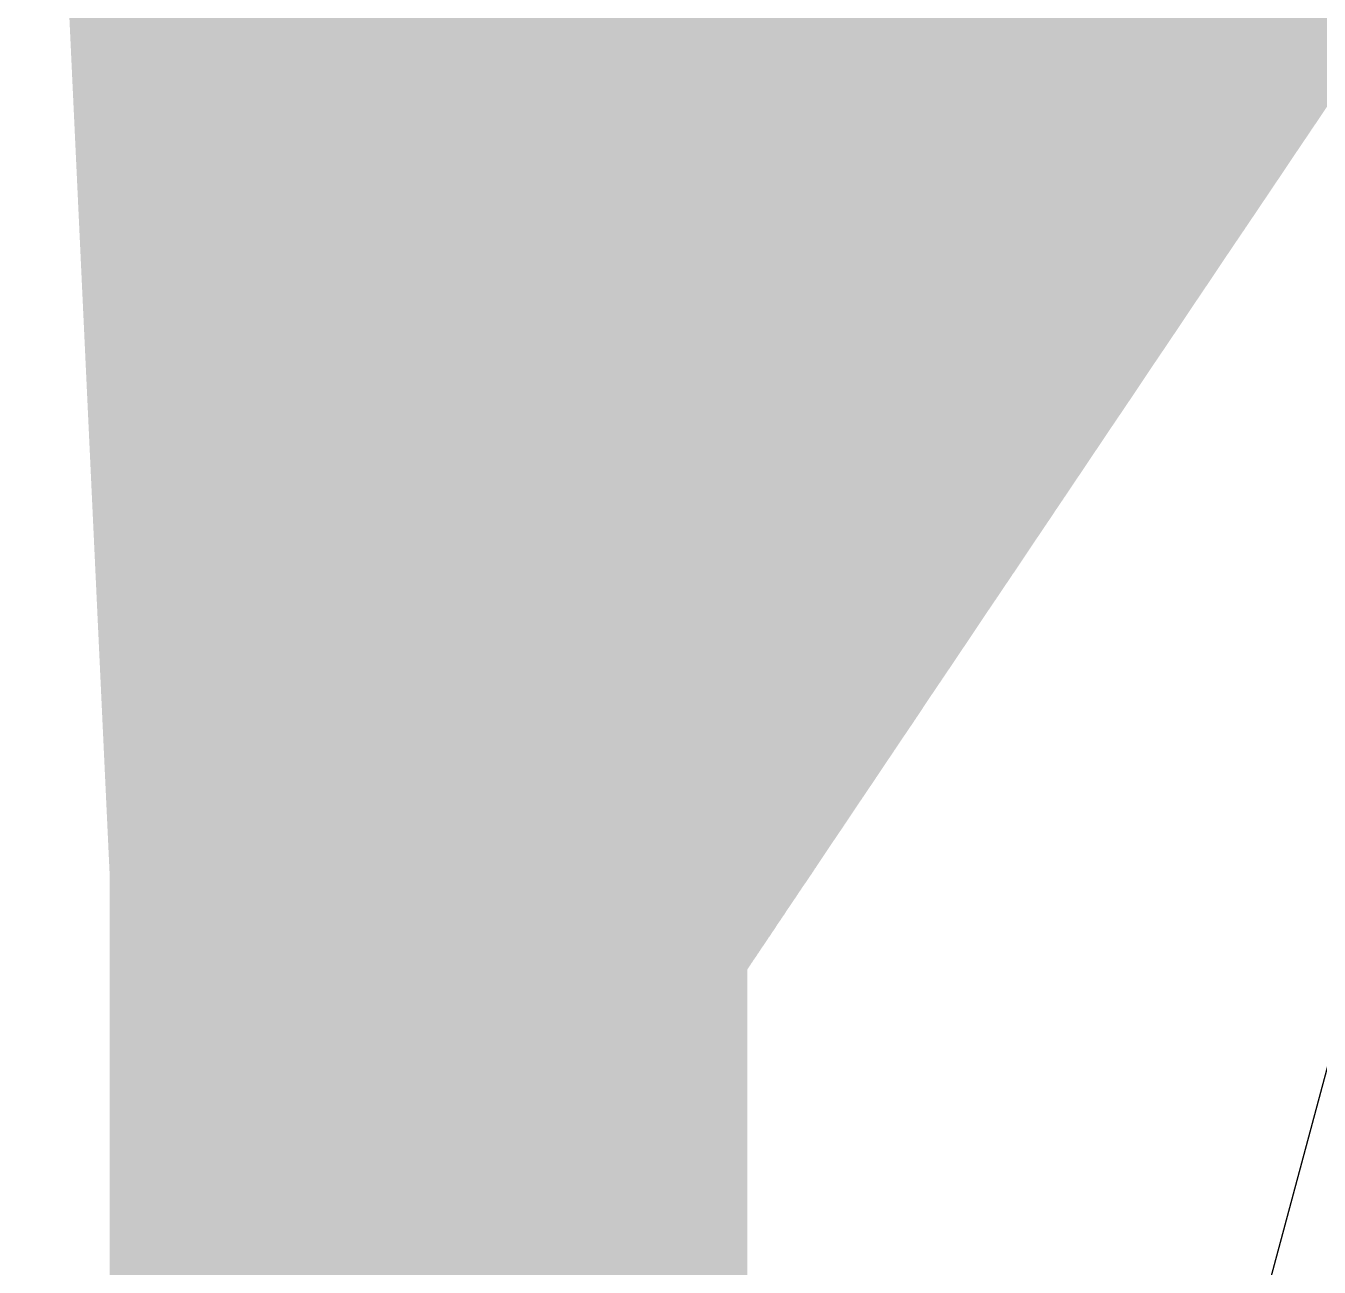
# Model space of a CAD drawing. Header units: inches. Extents: x -7 to 348, y -14 to 159.
# Drawn here: x 39.82243 to 39.84818, y 39.52603 to 39.55075 of the extents above; entities that cross this region are included whole.
import ezdxf

# ---------------------------------------------------------------- set-up
doc = ezdxf.new("R2010")
doc.units = ezdxf.units.IN
for name, color, linetype in [('Dimension', 6, 'Continuous'), ('Fabrication', 76, 'Continuous'), ('Top Layer', 1, 'Continuous')]:
    doc.layers.add(name, color=color, linetype=linetype)

msp = doc.modelspace()

# ---------------------------------------------------------------- linework, layer by layer
at = {"layer": 'Dimension', "const_width": 0.254}
msp.add_lwpolyline([(58.31, 19.466999, 1), (13.309999, 19.466999, 1)], format="xyb", close=True, dxfattribs=at)
at = {"layer": 'Fabrication', "const_width": 0.0127}
for points in [[(24.221945, 38.249802, -0.198805), (40.830444, 40.969288)], [(24.221945, 38.249802, -0.198805), (40.830444, 40.969288)], [(39.201542, 40.274049, -0.367474), (39.830446, 39.533888)], [(39.201542, 40.274049, -0.367474), (39.830446, 39.533888)], [(39.201542, 40.274049, -0.367474), (39.830446, 39.533888)], [(39.201542, 40.274049, -0.367474), (39.830446, 39.533888)]]:
    msp.add_lwpolyline(points, format="xyb", dxfattribs=at)
for points in [[(39.845747, 39.55667), (39.84625, 39.557419)], [(39.845747, 39.55667), (39.84625, 39.557419)], [(39.845249, 39.555931), (39.845747, 39.55667)], [(39.845249, 39.555931), (39.845747, 39.55667)], [(39.844883, 39.555384), (39.845249, 39.555931)], [(39.844883, 39.555384), (39.845249, 39.555931)], [(39.84452, 39.554846), (39.844883, 39.555384)], [(39.84452, 39.554846), (39.844883, 39.555384)], [(39.844162, 39.554313), (39.84452, 39.554846)], [(39.844162, 39.554313), (39.84452, 39.554846)], [(39.843807, 39.553787), (39.844162, 39.554313)], [(39.843807, 39.553787), (39.844162, 39.554313)], [(39.843459, 39.553266), (39.843807, 39.553787)], [(39.843459, 39.553266), (39.843807, 39.553787)], [(39.843113, 39.552753), (39.843459, 39.553266)], [(39.843113, 39.552753), (39.843459, 39.553266)], [(39.842773, 39.552245), (39.843113, 39.552753)], [(39.842773, 39.552245), (39.843113, 39.552753)], [(39.842435, 39.551745), (39.842773, 39.552245)], [(39.842435, 39.551745), (39.842773, 39.552245)], [(39.842105, 39.551252), (39.842435, 39.551745)], [(39.842105, 39.551252), (39.842435, 39.551745)], [(39.841777, 39.550764), (39.842105, 39.551252)], [(39.841777, 39.550764), (39.842105, 39.551252)], [(39.841454, 39.550284), (39.841777, 39.550764)], [(39.841454, 39.550284), (39.841777, 39.550764)], [(39.841134, 39.549812), (39.841454, 39.550284)], [(39.841134, 39.549812), (39.841454, 39.550284)], [(39.840822, 39.549344), (39.841134, 39.549812)], [(39.840822, 39.549344), (39.841134, 39.549812)], [(39.840512, 39.548885), (39.840822, 39.549344)], [(39.840512, 39.548885), (39.840822, 39.549344)], [(39.840207, 39.54843), (39.840512, 39.548885)], [(39.840207, 39.54843), (39.840512, 39.548885)], [(39.839908, 39.547983), (39.840207, 39.54843)], [(39.839908, 39.547983), (39.840207, 39.54843)], [(39.83961, 39.547543), (39.839908, 39.547983)], [(39.83961, 39.547543), (39.839908, 39.547983)], [(39.839321, 39.547109), (39.83961, 39.547543)], [(39.839321, 39.547109), (39.83961, 39.547543)], [(39.839034, 39.546682), (39.839321, 39.547109)], [(39.839034, 39.546682), (39.839321, 39.547109)], [(39.838749, 39.546261), (39.839034, 39.546682)], [(39.838749, 39.546261), (39.839034, 39.546682)], [(39.838473, 39.545849), (39.838749, 39.546261)], [(39.838473, 39.545849), (39.838749, 39.546261)], [(39.838201, 39.545443), (39.838473, 39.545849)], [(39.838201, 39.545443), (39.838473, 39.545849)], [(39.83802, 39.545174), (39.838201, 39.545443)], [(39.83802, 39.545174), (39.838201, 39.545443)], [(39.837843, 39.544909), (39.83802, 39.545174)], [(39.837843, 39.544909), (39.83802, 39.545174)], [(39.837667, 39.54465), (39.837843, 39.544909)], [(39.837667, 39.54465), (39.837843, 39.544909)], [(39.837495, 39.544391), (39.837667, 39.54465)], [(39.837495, 39.544391), (39.837667, 39.54465)], [(39.837322, 39.544135), (39.837495, 39.544391)], [(39.837322, 39.544135), (39.837495, 39.544391)], [(39.837152, 39.543883), (39.837322, 39.544135)], [(39.837152, 39.543883), (39.837322, 39.544135)], [(39.836987, 39.543634), (39.837152, 39.543883)], [(39.836987, 39.543634), (39.837152, 39.543883)], [(39.836822, 39.543388), (39.836987, 39.543634)], [(39.836822, 39.543388), (39.836987, 39.543634)], [(39.836656, 39.543144), (39.836822, 39.543388)], [(39.836656, 39.543144), (39.836822, 39.543388)], [(39.836496, 39.542905), (39.836656, 39.543144)], [(39.836496, 39.542905), (39.836656, 39.543144)], [(39.836336, 39.542669), (39.836496, 39.542905)], [(39.836336, 39.542669), (39.836496, 39.542905)], [(39.836179, 39.542436), (39.836336, 39.542669)], [(39.836179, 39.542436), (39.836336, 39.542669)], [(39.836024, 39.542204), (39.836179, 39.542436)], [(39.836024, 39.542204), (39.836179, 39.542436)], [(39.835722, 39.541752), (39.835872, 39.541976)], [(39.835722, 39.541752), (39.835872, 39.541976)], [(39.835872, 39.541976), (39.836024, 39.542204)], [(39.835872, 39.541976), (39.836024, 39.542204)], [(39.835572, 39.541529), (39.835722, 39.541752)], [(39.835572, 39.541529), (39.835722, 39.541752)], [(39.835425, 39.54131), (39.835572, 39.541529)], [(39.835425, 39.54131), (39.835572, 39.541529)], [(39.83528, 39.541097), (39.835425, 39.54131)], [(39.83528, 39.541097), (39.835425, 39.54131)], [(39.835137, 39.540884), (39.83528, 39.541097)], [(39.835137, 39.540884), (39.83528, 39.541097)], [(39.834861, 39.540467), (39.834998, 39.540675)], [(39.834861, 39.540467), (39.834998, 39.540675)], [(39.834998, 39.540675), (39.835137, 39.540884)], [(39.834998, 39.540675), (39.835137, 39.540884)], [(39.834723, 39.540264), (39.834861, 39.540467)], [(39.834723, 39.540264), (39.834861, 39.540467)], [(39.834589, 39.540066), (39.834723, 39.540264)], [(39.834589, 39.540066), (39.834723, 39.540264)], [(39.834457, 39.539868), (39.834589, 39.540066)], [(39.834457, 39.539868), (39.834589, 39.540066)], [(39.834198, 39.539484), (39.834327, 39.539675)], [(39.834198, 39.539484), (39.834327, 39.539675)], [(39.834327, 39.539675), (39.834457, 39.539868)], [(39.834327, 39.539675), (39.834457, 39.539868)], [(39.834073, 39.539296), (39.834198, 39.539484)], [(39.834073, 39.539296), (39.834198, 39.539484)], [(39.833949, 39.539111), (39.834073, 39.539296)], [(39.833949, 39.539111), (39.834073, 39.539296)], [(39.833707, 39.538753), (39.833827, 39.53893)], [(39.833707, 39.538753), (39.833827, 39.53893)], [(39.833827, 39.53893), (39.833949, 39.539111)], [(39.833827, 39.53893), (39.833949, 39.539111)], [(39.833591, 39.538577), (39.833707, 39.538753)], [(39.833591, 39.538577), (39.833707, 39.538753)], [(39.833362, 39.538237), (39.833476, 39.538405)], [(39.833362, 39.538237), (39.833476, 39.538405)], [(39.833476, 39.538405), (39.833591, 39.538577)], [(39.833476, 39.538405), (39.833591, 39.538577)], [(39.83325, 39.538072), (39.833362, 39.538237)], [(39.83325, 39.538072), (39.833362, 39.538237)], [(39.833034, 39.537749), (39.833141, 39.537909)], [(39.833034, 39.537749), (39.833141, 39.537909)], [(39.833141, 39.537909), (39.83325, 39.538072)], [(39.833141, 39.537909), (39.83325, 39.538072)], [(39.832829, 39.537439), (39.83293, 39.537594)], [(39.832829, 39.537439), (39.83293, 39.537594)], [(39.83293, 39.537594), (39.833034, 39.537749)], [(39.83293, 39.537594), (39.833034, 39.537749)], [(39.832727, 39.537289), (39.832829, 39.537439)], [(39.832727, 39.537289), (39.832829, 39.537439)], [(39.832531, 39.537), (39.83258, 39.537071)], [(39.832531, 39.537), (39.83258, 39.537071)], [(39.83258, 39.537071), (39.832628, 39.537145)], [(39.83258, 39.537071), (39.832628, 39.537145)], [(39.832628, 39.537145), (39.832679, 39.537216)], [(39.832628, 39.537145), (39.832679, 39.537216)], [(39.832679, 39.537216), (39.832727, 39.537289)], [(39.832679, 39.537216), (39.832727, 39.537289)], [(39.832392, 39.536792), (39.832437, 39.53686)], [(39.832392, 39.536792), (39.832437, 39.53686)], [(39.832437, 39.53686), (39.832486, 39.536929)], [(39.832437, 39.53686), (39.832486, 39.536929)], [(39.832486, 39.536929), (39.832531, 39.537)], [(39.832486, 39.536929), (39.832531, 39.537)], [(39.832211, 39.536522), (39.832257, 39.536588)], [(39.832211, 39.536522), (39.832257, 39.536588)], [(39.832257, 39.536588), (39.8323, 39.536657)], [(39.832257, 39.536588), (39.8323, 39.536657)], [(39.8323, 39.536657), (39.832346, 39.536723)], [(39.8323, 39.536657), (39.832346, 39.536723)], [(39.832346, 39.536723), (39.832392, 39.536792)], [(39.832346, 39.536723), (39.832392, 39.536792)], [(39.832041, 39.536268), (39.832084, 39.536332)], [(39.832041, 39.536268), (39.832084, 39.536332)], [(39.832084, 39.536332), (39.832125, 39.536395)], [(39.832084, 39.536332), (39.832125, 39.536395)], [(39.832125, 39.536395), (39.832168, 39.536459)], [(39.832125, 39.536395), (39.832168, 39.536459)], [(39.832168, 39.536459), (39.832211, 39.536522)], [(39.832168, 39.536459), (39.832211, 39.536522)], [(39.831879, 39.536027), (39.831919, 39.536086)], [(39.831879, 39.536027), (39.831919, 39.536086)], [(39.831919, 39.536086), (39.83196, 39.536146)], [(39.831919, 39.536086), (39.83196, 39.536146)], [(39.83196, 39.536146), (39.832001, 39.536207)], [(39.83196, 39.536146), (39.832001, 39.536207)], [(39.832001, 39.536207), (39.832041, 39.536268)], [(39.832001, 39.536207), (39.832041, 39.536268)], [(39.831688, 39.53574), (39.831724, 39.535796)], [(39.831688, 39.53574), (39.831724, 39.535796)], [(39.831724, 39.535796), (39.831762, 39.535852)], [(39.831724, 39.535796), (39.831762, 39.535852)], [(39.831762, 39.535852), (39.8318, 39.53591)], [(39.831762, 39.535852), (39.8318, 39.53591)], [(39.8318, 39.53591), (39.831841, 39.535969)], [(39.8318, 39.53591), (39.831841, 39.535969)], [(39.831841, 39.535969), (39.831879, 39.536027)], [(39.831841, 39.535969), (39.831879, 39.536027)], [(39.83151, 39.535476), (39.831543, 39.535527)], [(39.83151, 39.535476), (39.831543, 39.535527)], [(39.831543, 39.535527), (39.831579, 39.53558)], [(39.831543, 39.535527), (39.831579, 39.53558)], [(39.831579, 39.53558), (39.831615, 39.535633)], [(39.831579, 39.53558), (39.831615, 39.535633)], [(39.831615, 39.535633), (39.83165, 39.535687)], [(39.831615, 39.535633), (39.83165, 39.535687)], [(39.83165, 39.535687), (39.831688, 39.53574)], [(39.83165, 39.535687), (39.831688, 39.53574)], [(39.831345, 39.535232), (39.831378, 39.53528)], [(39.831345, 39.535232), (39.831378, 39.53528)], [(39.831378, 39.53528), (39.831411, 39.535329)], [(39.831378, 39.53528), (39.831411, 39.535329)], [(39.831411, 39.535329), (39.831442, 39.535377)], [(39.831411, 39.535329), (39.831442, 39.535377)], [(39.831442, 39.535377), (39.831477, 39.535425)], [(39.831442, 39.535377), (39.831477, 39.535425)], [(39.831477, 39.535425), (39.83151, 39.535476)], [(39.831477, 39.535425), (39.83151, 39.535476)], [(39.831167, 39.534965), (39.831195, 39.535009)], [(39.831167, 39.534965), (39.831195, 39.535009)], [(39.831195, 39.535009), (39.831226, 39.535052)], [(39.831195, 39.535009), (39.831226, 39.535052)], [(39.831226, 39.535052), (39.831254, 39.535095)], [(39.831226, 39.535052), (39.831254, 39.535095)], [(39.831254, 39.535095), (39.831284, 39.535141)], [(39.831254, 39.535095), (39.831284, 39.535141)], [(39.831284, 39.535141), (39.831315, 39.535186)], [(39.831284, 39.535141), (39.831315, 39.535186)], [(39.831315, 39.535186), (39.831345, 39.535232)], [(39.831315, 39.535186), (39.831345, 39.535232)], [(39.831007, 39.534727), (39.831033, 39.534765)], [(39.831007, 39.534727), (39.831033, 39.534765)], [(39.831033, 39.534765), (39.831058, 39.534803)], [(39.831033, 39.534765), (39.831058, 39.534803)], [(39.831058, 39.534803), (39.831086, 39.534843)], [(39.831058, 39.534803), (39.831086, 39.534843)], [(39.831086, 39.534843), (39.831112, 39.534882)], [(39.831086, 39.534843), (39.831112, 39.534882)], [(39.831112, 39.534882), (39.83114, 39.534925)], [(39.831112, 39.534882), (39.83114, 39.534925)], [(39.83114, 39.534925), (39.831167, 39.534965)], [(39.83114, 39.534925), (39.831167, 39.534965)], [(39.830827, 39.534457), (39.830847, 39.534488)], [(39.830827, 39.534457), (39.830847, 39.534488)], [(39.830847, 39.534488), (39.830868, 39.534518)], [(39.830847, 39.534488), (39.830868, 39.534518)], [(39.830868, 39.534518), (39.830891, 39.534551)], [(39.830868, 39.534518), (39.830891, 39.534551)], [(39.830891, 39.534551), (39.830913, 39.534584)], [(39.830891, 39.534551), (39.830913, 39.534584)], [(39.830913, 39.534584), (39.830936, 39.53462)], [(39.830913, 39.534584), (39.830936, 39.53462)], [(39.830936, 39.53462), (39.830959, 39.534655)], [(39.830936, 39.53462), (39.830959, 39.534655)], [(39.830959, 39.534655), (39.830982, 39.534691)], [(39.830959, 39.534655), (39.830982, 39.534691)], [(39.830982, 39.534691), (39.831007, 39.534727)], [(39.830982, 39.534691), (39.831007, 39.534727)], [(39.830665, 39.534214), (39.83068, 39.534239)], [(39.830665, 39.534214), (39.83068, 39.534239)], [(39.83068, 39.534239), (39.830695, 39.534262)], [(39.83068, 39.534239), (39.830695, 39.534262)], [(39.830695, 39.534262), (39.830713, 39.534287)], [(39.830695, 39.534262), (39.830713, 39.534287)], [(39.830713, 39.534287), (39.830731, 39.534313)], [(39.830713, 39.534287), (39.830731, 39.534313)], [(39.830731, 39.534313), (39.830748, 39.534341)], [(39.830731, 39.534313), (39.830748, 39.534341)], [(39.830748, 39.534341), (39.830766, 39.534368)], [(39.830748, 39.534341), (39.830766, 39.534368)], [(39.830766, 39.534368), (39.830786, 39.534396)], [(39.830766, 39.534368), (39.830786, 39.534396)], [(39.830786, 39.534396), (39.830807, 39.534427)], [(39.830786, 39.534396), (39.830807, 39.534427)], [(39.830807, 39.534427), (39.830827, 39.534457)], [(39.830807, 39.534427), (39.830827, 39.534457)], [(39.830499, 39.53397), (39.830507, 39.533982)], [(39.830499, 39.53397), (39.830507, 39.533982)], [(39.830507, 39.533982), (39.830517, 39.533995)], [(39.830507, 39.533982), (39.830517, 39.533995)], [(39.830517, 39.533995), (39.830525, 39.534008)], [(39.830517, 39.533995), (39.830525, 39.534008)], [(39.830525, 39.534008), (39.830535, 39.534023)], [(39.830525, 39.534008), (39.830535, 39.534023)], [(39.830535, 39.534023), (39.830545, 39.534038)], [(39.830535, 39.534023), (39.830545, 39.534038)], [(39.830545, 39.534038), (39.830558, 39.534054)], [(39.830545, 39.534038), (39.830558, 39.534054)], [(39.830558, 39.534054), (39.830568, 39.534071)], [(39.830558, 39.534054), (39.830568, 39.534071)], [(39.830568, 39.534071), (39.830581, 39.534089)], [(39.830568, 39.534071), (39.830581, 39.534089)], [(39.830581, 39.534089), (39.830593, 39.534109)], [(39.830581, 39.534089), (39.830593, 39.534109)], [(39.830593, 39.534109), (39.830606, 39.534127)], [(39.830593, 39.534109), (39.830606, 39.534127)], [(39.830606, 39.534127), (39.830619, 39.534148)], [(39.830606, 39.534127), (39.830619, 39.534148)], [(39.830619, 39.534148), (39.830634, 39.53417)], [(39.830619, 39.534148), (39.830634, 39.53417)], [(39.830634, 39.53417), (39.830649, 39.534191)], [(39.830634, 39.53417), (39.830649, 39.534191)], [(39.830649, 39.534191), (39.830665, 39.534214)], [(39.830649, 39.534191), (39.830665, 39.534214)], [(39.830446, 39.533888), (39.830449, 39.533891)], [(39.830446, 39.533888), (39.830449, 39.533891)], [(39.830446, 34.956476), (39.830446, 39.533888)], [(39.830446, 34.956476), (39.830446, 39.533888)], [(39.830446, 34.956476), (39.830446, 39.533888)], [(39.830446, 34.956476), (39.830446, 39.533888)], [(39.830449, 39.533893), (39.830451, 39.533899)], [(39.830449, 39.533893), (39.830451, 39.533899)], [(39.830449, 39.533891), (39.830449, 39.533893)], [(39.830449, 39.533891), (39.830449, 39.533893)], [(39.830451, 39.533899), (39.830456, 39.533904)], [(39.830451, 39.533899), (39.830456, 39.533904)], [(39.830456, 39.533904), (39.830459, 39.533909)], [(39.830456, 39.533904), (39.830459, 39.533909)], [(39.830459, 39.533909), (39.830464, 39.533914)], [(39.830459, 39.533909), (39.830464, 39.533914)], [(39.830464, 39.533914), (39.830469, 39.533921)], [(39.830464, 39.533914), (39.830469, 39.533921)], [(39.830469, 39.533921), (39.830474, 39.533929)], [(39.830469, 39.533921), (39.830474, 39.533929)], [(39.830474, 39.533929), (39.830479, 39.533939)], [(39.830474, 39.533929), (39.830479, 39.533939)], [(39.830479, 39.533939), (39.830484, 39.533947)], [(39.830479, 39.533939), (39.830484, 39.533947)], [(39.830484, 39.533947), (39.830492, 39.53396)], [(39.830484, 39.533947), (39.830492, 39.53396)], [(39.830492, 39.53396), (39.830499, 39.53397)], [(39.830492, 39.53396), (39.830499, 39.53397)]]:
    msp.add_lwpolyline(points, dxfattribs=at)
at = {"layer": 'Fabrication', "const_width": 0.00635}
for points in [[(39.842572, 39.55667, 1), (39.848922, 39.55667, 1)], [(39.842572, 39.55667, 1), (39.848922, 39.55667, 1)], [(39.842572, 39.55667, 1), (39.848922, 39.55667, 1)], [(39.842572, 39.55667, 1), (39.848922, 39.55667, 1)], [(39.842074, 39.555931, 1), (39.848424, 39.555931, 1)], [(39.842074, 39.555931, 1), (39.848424, 39.555931, 1)], [(39.842074, 39.555931, 1), (39.848424, 39.555931, 1)], [(39.842074, 39.555931, 1), (39.848424, 39.555931, 1)], [(39.841708, 39.555384, 1), (39.848058, 39.555384, 1)], [(39.841708, 39.555384, 1), (39.848058, 39.555384, 1)], [(39.841708, 39.555384, 1), (39.848058, 39.555384, 1)], [(39.841708, 39.555384, 1), (39.848058, 39.555384, 1)], [(39.841345, 39.554846, 1), (39.847695, 39.554846, 1)], [(39.841345, 39.554846, 1), (39.847695, 39.554846, 1)], [(39.841345, 39.554846, 1), (39.847695, 39.554846, 1)], [(39.841345, 39.554846, 1), (39.847695, 39.554846, 1)], [(39.840987, 39.554313, 1), (39.847337, 39.554313, 1)], [(39.840987, 39.554313, 1), (39.847337, 39.554313, 1)], [(39.840987, 39.554313, 1), (39.847337, 39.554313, 1)], [(39.840987, 39.554313, 1), (39.847337, 39.554313, 1)], [(39.840632, 39.553787, 1), (39.846982, 39.553787, 1)], [(39.840632, 39.553787, 1), (39.846982, 39.553787, 1)], [(39.840632, 39.553787, 1), (39.846982, 39.553787, 1)], [(39.840632, 39.553787, 1), (39.846982, 39.553787, 1)], [(39.840284, 39.553266, 1), (39.846634, 39.553266, 1)], [(39.840284, 39.553266, 1), (39.846634, 39.553266, 1)], [(39.840284, 39.553266, 1), (39.846634, 39.553266, 1)], [(39.840284, 39.553266, 1), (39.846634, 39.553266, 1)], [(39.839938, 39.552753, 1), (39.846288, 39.552753, 1)], [(39.839938, 39.552753, 1), (39.846288, 39.552753, 1)], [(39.839938, 39.552753, 1), (39.846288, 39.552753, 1)], [(39.839938, 39.552753, 1), (39.846288, 39.552753, 1)], [(39.839598, 39.552245, 1), (39.845948, 39.552245, 1)], [(39.839598, 39.552245, 1), (39.845948, 39.552245, 1)], [(39.839598, 39.552245, 1), (39.845948, 39.552245, 1)], [(39.839598, 39.552245, 1), (39.845948, 39.552245, 1)], [(39.83926, 39.551745, 1), (39.84561, 39.551745, 1)], [(39.83926, 39.551745, 1), (39.84561, 39.551745, 1)], [(39.83926, 39.551745, 1), (39.84561, 39.551745, 1)], [(39.83926, 39.551745, 1), (39.84561, 39.551745, 1)], [(39.83893, 39.551252, 1), (39.84528, 39.551252, 1)], [(39.83893, 39.551252, 1), (39.84528, 39.551252, 1)], [(39.83893, 39.551252, 1), (39.84528, 39.551252, 1)], [(39.83893, 39.551252, 1), (39.84528, 39.551252, 1)], [(39.838602, 39.550764, 1), (39.844952, 39.550764, 1)], [(39.838602, 39.550764, 1), (39.844952, 39.550764, 1)], [(39.838602, 39.550764, 1), (39.844952, 39.550764, 1)], [(39.838602, 39.550764, 1), (39.844952, 39.550764, 1)], [(39.838279, 39.550284, 1), (39.844629, 39.550284, 1)], [(39.838279, 39.550284, 1), (39.844629, 39.550284, 1)], [(39.838279, 39.550284, 1), (39.844629, 39.550284, 1)], [(39.838279, 39.550284, 1), (39.844629, 39.550284, 1)], [(39.837959, 39.549812, 1), (39.844309, 39.549812, 1)], [(39.837959, 39.549812, 1), (39.844309, 39.549812, 1)], [(39.837959, 39.549812, 1), (39.844309, 39.549812, 1)], [(39.837959, 39.549812, 1), (39.844309, 39.549812, 1)], [(39.837647, 39.549344, 1), (39.843997, 39.549344, 1)], [(39.837647, 39.549344, 1), (39.843997, 39.549344, 1)], [(39.837647, 39.549344, 1), (39.843997, 39.549344, 1)], [(39.837647, 39.549344, 1), (39.843997, 39.549344, 1)], [(39.837337, 39.548885, 1), (39.843687, 39.548885, 1)], [(39.837337, 39.548885, 1), (39.843687, 39.548885, 1)], [(39.837337, 39.548885, 1), (39.843687, 39.548885, 1)], [(39.837337, 39.548885, 1), (39.843687, 39.548885, 1)], [(39.837032, 39.54843, 1), (39.843382, 39.54843, 1)], [(39.837032, 39.54843, 1), (39.843382, 39.54843, 1)], [(39.837032, 39.54843, 1), (39.843382, 39.54843, 1)], [(39.837032, 39.54843, 1), (39.843382, 39.54843, 1)], [(39.836733, 39.547983, 1), (39.843083, 39.547983, 1)], [(39.836733, 39.547983, 1), (39.843083, 39.547983, 1)], [(39.836733, 39.547983, 1), (39.843083, 39.547983, 1)], [(39.836733, 39.547983, 1), (39.843083, 39.547983, 1)], [(39.836435, 39.547543, 1), (39.842785, 39.547543, 1)], [(39.836435, 39.547543, 1), (39.842785, 39.547543, 1)], [(39.836435, 39.547543, 1), (39.842785, 39.547543, 1)], [(39.836435, 39.547543, 1), (39.842785, 39.547543, 1)], [(39.836146, 39.547109, 1), (39.842496, 39.547109, 1)], [(39.836146, 39.547109, 1), (39.842496, 39.547109, 1)], [(39.836146, 39.547109, 1), (39.842496, 39.547109, 1)], [(39.836146, 39.547109, 1), (39.842496, 39.547109, 1)], [(39.835859, 39.546682, 1), (39.842209, 39.546682, 1)], [(39.835859, 39.546682, 1), (39.842209, 39.546682, 1)], [(39.835859, 39.546682, 1), (39.842209, 39.546682, 1)], [(39.835859, 39.546682, 1), (39.842209, 39.546682, 1)], [(39.835574, 39.546261, 1), (39.841924, 39.546261, 1)], [(39.835574, 39.546261, 1), (39.841924, 39.546261, 1)], [(39.835574, 39.546261, 1), (39.841924, 39.546261, 1)], [(39.835574, 39.546261, 1), (39.841924, 39.546261, 1)], [(39.835298, 39.545849, 1), (39.841648, 39.545849, 1)], [(39.835298, 39.545849, 1), (39.841648, 39.545849, 1)], [(39.835298, 39.545849, 1), (39.841648, 39.545849, 1)], [(39.835298, 39.545849, 1), (39.841648, 39.545849, 1)], [(39.835026, 39.545443, 1), (39.841376, 39.545443, 1)], [(39.835026, 39.545443, 1), (39.841376, 39.545443, 1)], [(39.835026, 39.545443, 1), (39.841376, 39.545443, 1)], [(39.835026, 39.545443, 1), (39.841376, 39.545443, 1)], [(39.834845, 39.545174, 1), (39.841195, 39.545174, 1)], [(39.834845, 39.545174, 1), (39.841195, 39.545174, 1)], [(39.834845, 39.545174, 1), (39.841195, 39.545174, 1)], [(39.834845, 39.545174, 1), (39.841195, 39.545174, 1)], [(39.834668, 39.544909, 1), (39.841018, 39.544909, 1)], [(39.834668, 39.544909, 1), (39.841018, 39.544909, 1)], [(39.834668, 39.544909, 1), (39.841018, 39.544909, 1)], [(39.834668, 39.544909, 1), (39.841018, 39.544909, 1)], [(39.834492, 39.54465, 1), (39.840842, 39.54465, 1)], [(39.834492, 39.54465, 1), (39.840842, 39.54465, 1)], [(39.834492, 39.54465, 1), (39.840842, 39.54465, 1)], [(39.834492, 39.54465, 1), (39.840842, 39.54465, 1)], [(39.83432, 39.544391, 1), (39.84067, 39.544391, 1)], [(39.83432, 39.544391, 1), (39.84067, 39.544391, 1)], [(39.83432, 39.544391, 1), (39.84067, 39.544391, 1)], [(39.83432, 39.544391, 1), (39.84067, 39.544391, 1)], [(39.834147, 39.544135, 1), (39.840497, 39.544135, 1)], [(39.834147, 39.544135, 1), (39.840497, 39.544135, 1)], [(39.834147, 39.544135, 1), (39.840497, 39.544135, 1)], [(39.834147, 39.544135, 1), (39.840497, 39.544135, 1)], [(39.833977, 39.543883, 1), (39.840327, 39.543883, 1)], [(39.833977, 39.543883, 1), (39.840327, 39.543883, 1)], [(39.833977, 39.543883, 1), (39.840327, 39.543883, 1)], [(39.833977, 39.543883, 1), (39.840327, 39.543883, 1)], [(39.833812, 39.543634, 1), (39.840162, 39.543634, 1)], [(39.833812, 39.543634, 1), (39.840162, 39.543634, 1)], [(39.833812, 39.543634, 1), (39.840162, 39.543634, 1)], [(39.833812, 39.543634, 1), (39.840162, 39.543634, 1)], [(39.833647, 39.543388, 1), (39.839997, 39.543388, 1)], [(39.833647, 39.543388, 1), (39.839997, 39.543388, 1)], [(39.833647, 39.543388, 1), (39.839997, 39.543388, 1)], [(39.833647, 39.543388, 1), (39.839997, 39.543388, 1)], [(39.833481, 39.543144, 1), (39.839831, 39.543144, 1)], [(39.833481, 39.543144, 1), (39.839831, 39.543144, 1)], [(39.833481, 39.543144, 1), (39.839831, 39.543144, 1)], [(39.833481, 39.543144, 1), (39.839831, 39.543144, 1)], [(39.833321, 39.542905, 1), (39.839671, 39.542905, 1)], [(39.833321, 39.542905, 1), (39.839671, 39.542905, 1)], [(39.833321, 39.542905, 1), (39.839671, 39.542905, 1)], [(39.833321, 39.542905, 1), (39.839671, 39.542905, 1)], [(39.833161, 39.542669, 1), (39.839511, 39.542669, 1)], [(39.833161, 39.542669, 1), (39.839511, 39.542669, 1)], [(39.833161, 39.542669, 1), (39.839511, 39.542669, 1)], [(39.833161, 39.542669, 1), (39.839511, 39.542669, 1)], [(39.833004, 39.542436, 1), (39.839354, 39.542436, 1)], [(39.833004, 39.542436, 1), (39.839354, 39.542436, 1)], [(39.833004, 39.542436, 1), (39.839354, 39.542436, 1)], [(39.833004, 39.542436, 1), (39.839354, 39.542436, 1)], [(39.832697, 39.541976, 1), (39.839047, 39.541976, 1)], [(39.832697, 39.541976, 1), (39.839047, 39.541976, 1)], [(39.832697, 39.541976, 1), (39.839047, 39.541976, 1)], [(39.832697, 39.541976, 1), (39.839047, 39.541976, 1)], [(39.832849, 39.542204, 1), (39.839199, 39.542204, 1)], [(39.832849, 39.542204, 1), (39.839199, 39.542204, 1)], [(39.832849, 39.542204, 1), (39.839199, 39.542204, 1)], [(39.832849, 39.542204, 1), (39.839199, 39.542204, 1)], [(39.832547, 39.541752, 1), (39.838897, 39.541752, 1)], [(39.832547, 39.541752, 1), (39.838897, 39.541752, 1)], [(39.832547, 39.541752, 1), (39.838897, 39.541752, 1)], [(39.832547, 39.541752, 1), (39.838897, 39.541752, 1)], [(39.832397, 39.541529, 1), (39.838747, 39.541529, 1)], [(39.832397, 39.541529, 1), (39.838747, 39.541529, 1)], [(39.832397, 39.541529, 1), (39.838747, 39.541529, 1)], [(39.832397, 39.541529, 1), (39.838747, 39.541529, 1)], [(39.83225, 39.54131, 1), (39.8386, 39.54131, 1)], [(39.83225, 39.54131, 1), (39.8386, 39.54131, 1)], [(39.83225, 39.54131, 1), (39.8386, 39.54131, 1)], [(39.83225, 39.54131, 1), (39.8386, 39.54131, 1)], [(39.832105, 39.541097, 1), (39.838455, 39.541097, 1)], [(39.832105, 39.541097, 1), (39.838455, 39.541097, 1)], [(39.832105, 39.541097, 1), (39.838455, 39.541097, 1)], [(39.832105, 39.541097, 1), (39.838455, 39.541097, 1)], [(39.831823, 39.540675, 1), (39.838173, 39.540675, 1)], [(39.831823, 39.540675, 1), (39.838173, 39.540675, 1)], [(39.831823, 39.540675, 1), (39.838173, 39.540675, 1)], [(39.831823, 39.540675, 1), (39.838173, 39.540675, 1)], [(39.831963, 39.540884, 1), (39.838312, 39.540884, 1)], [(39.831963, 39.540884, 1), (39.838312, 39.540884, 1)], [(39.831963, 39.540884, 1), (39.838312, 39.540884, 1)], [(39.831963, 39.540884, 1), (39.838312, 39.540884, 1)], [(39.831686, 39.540467, 1), (39.838036, 39.540467, 1)], [(39.831686, 39.540467, 1), (39.838036, 39.540467, 1)], [(39.831686, 39.540467, 1), (39.838036, 39.540467, 1)], [(39.831686, 39.540467, 1), (39.838036, 39.540467, 1)], [(39.831548, 39.540264, 1), (39.837898, 39.540264, 1)], [(39.831548, 39.540264, 1), (39.837898, 39.540264, 1)], [(39.831548, 39.540264, 1), (39.837898, 39.540264, 1)], [(39.831548, 39.540264, 1), (39.837898, 39.540264, 1)], [(39.831414, 39.540066, 1), (39.837764, 39.540066, 1)], [(39.831414, 39.540066, 1), (39.837764, 39.540066, 1)], [(39.831414, 39.540066, 1), (39.837764, 39.540066, 1)], [(39.831414, 39.540066, 1), (39.837764, 39.540066, 1)], [(39.831152, 39.539675, 1), (39.837502, 39.539675, 1)], [(39.831152, 39.539675, 1), (39.837502, 39.539675, 1)], [(39.831152, 39.539675, 1), (39.837502, 39.539675, 1)], [(39.831152, 39.539675, 1), (39.837502, 39.539675, 1)], [(39.831282, 39.539868, 1), (39.837632, 39.539868, 1)], [(39.831282, 39.539868, 1), (39.837632, 39.539868, 1)], [(39.831282, 39.539868, 1), (39.837632, 39.539868, 1)], [(39.831282, 39.539868, 1), (39.837632, 39.539868, 1)], [(39.831023, 39.539484, 1), (39.837373, 39.539484, 1)], [(39.831023, 39.539484, 1), (39.837373, 39.539484, 1)], [(39.831023, 39.539484, 1), (39.837373, 39.539484, 1)], [(39.831023, 39.539484, 1), (39.837373, 39.539484, 1)], [(39.830898, 39.539296, 1), (39.837248, 39.539296, 1)], [(39.830898, 39.539296, 1), (39.837248, 39.539296, 1)], [(39.830898, 39.539296, 1), (39.837248, 39.539296, 1)], [(39.830898, 39.539296, 1), (39.837248, 39.539296, 1)], [(39.830652, 39.53893, 1), (39.837002, 39.53893, 1)], [(39.830652, 39.53893, 1), (39.837002, 39.53893, 1)], [(39.830652, 39.53893, 1), (39.837002, 39.53893, 1)], [(39.830652, 39.53893, 1), (39.837002, 39.53893, 1)], [(39.830774, 39.539111, 1), (39.837124, 39.539111, 1)], [(39.830774, 39.539111, 1), (39.837124, 39.539111, 1)], [(39.830774, 39.539111, 1), (39.837124, 39.539111, 1)], [(39.830774, 39.539111, 1), (39.837124, 39.539111, 1)], [(39.830532, 39.538753, 1), (39.836882, 39.538753, 1)], [(39.830532, 39.538753, 1), (39.836882, 39.538753, 1)], [(39.830532, 39.538753, 1), (39.836882, 39.538753, 1)], [(39.830532, 39.538753, 1), (39.836882, 39.538753, 1)], [(39.830301, 39.538405, 1), (39.836651, 39.538405, 1)], [(39.830301, 39.538405, 1), (39.836651, 39.538405, 1)], [(39.830301, 39.538405, 1), (39.836651, 39.538405, 1)], [(39.830301, 39.538405, 1), (39.836651, 39.538405, 1)], [(39.830416, 39.538577, 1), (39.836766, 39.538577, 1)], [(39.830416, 39.538577, 1), (39.836766, 39.538577, 1)], [(39.830416, 39.538577, 1), (39.836766, 39.538577, 1)], [(39.830416, 39.538577, 1), (39.836766, 39.538577, 1)], [(39.830187, 39.538237, 1), (39.836537, 39.538237, 1)], [(39.830187, 39.538237, 1), (39.836537, 39.538237, 1)], [(39.830187, 39.538237, 1), (39.836537, 39.538237, 1)], [(39.830187, 39.538237, 1), (39.836537, 39.538237, 1)], [(39.829966, 39.537909, 1), (39.836316, 39.537909, 1)], [(39.829966, 39.537909, 1), (39.836316, 39.537909, 1)], [(39.829966, 39.537909, 1), (39.836316, 39.537909, 1)], [(39.829966, 39.537909, 1), (39.836316, 39.537909, 1)], [(39.830075, 39.538072, 1), (39.836425, 39.538072, 1)], [(39.830075, 39.538072, 1), (39.836425, 39.538072, 1)], [(39.830075, 39.538072, 1), (39.836425, 39.538072, 1)], [(39.830075, 39.538072, 1), (39.836425, 39.538072, 1)], [(39.829755, 39.537594, 1), (39.836105, 39.537594, 1)], [(39.829755, 39.537594, 1), (39.836105, 39.537594, 1)], [(39.829755, 39.537594, 1), (39.836105, 39.537594, 1)], [(39.829755, 39.537594, 1), (39.836105, 39.537594, 1)], [(39.829859, 39.537749, 1), (39.836209, 39.537749, 1)], [(39.829859, 39.537749, 1), (39.836209, 39.537749, 1)], [(39.829859, 39.537749, 1), (39.836209, 39.537749, 1)], [(39.829859, 39.537749, 1), (39.836209, 39.537749, 1)], [(39.829654, 39.537439, 1), (39.836004, 39.537439, 1)], [(39.829654, 39.537439, 1), (39.836004, 39.537439, 1)], [(39.829654, 39.537439, 1), (39.836004, 39.537439, 1)], [(39.829654, 39.537439, 1), (39.836004, 39.537439, 1)], [(39.829405, 39.537071, 1), (39.835755, 39.537071, 1)], [(39.829405, 39.537071, 1), (39.835755, 39.537071, 1)], [(39.829405, 39.537071, 1), (39.835755, 39.537071, 1)], [(39.829405, 39.537071, 1), (39.835755, 39.537071, 1)], [(39.829453, 39.537145, 1), (39.835803, 39.537145, 1)], [(39.829453, 39.537145, 1), (39.835803, 39.537145, 1)], [(39.829453, 39.537145, 1), (39.835803, 39.537145, 1)], [(39.829453, 39.537145, 1), (39.835803, 39.537145, 1)], [(39.829504, 39.537216, 1), (39.835854, 39.537216, 1)], [(39.829504, 39.537216, 1), (39.835854, 39.537216, 1)], [(39.829504, 39.537216, 1), (39.835854, 39.537216, 1)], [(39.829504, 39.537216, 1), (39.835854, 39.537216, 1)], [(39.829552, 39.537289, 1), (39.835902, 39.537289, 1)], [(39.829552, 39.537289, 1), (39.835902, 39.537289, 1)], [(39.829552, 39.537289, 1), (39.835902, 39.537289, 1)], [(39.829552, 39.537289, 1), (39.835902, 39.537289, 1)], [(39.829262, 39.53686, 1), (39.835612, 39.53686, 1)], [(39.829262, 39.53686, 1), (39.835612, 39.53686, 1)], [(39.829262, 39.53686, 1), (39.835612, 39.53686, 1)], [(39.829262, 39.53686, 1), (39.835612, 39.53686, 1)], [(39.829311, 39.536929, 1), (39.835661, 39.536929, 1)], [(39.829311, 39.536929, 1), (39.835661, 39.536929, 1)], [(39.829311, 39.536929, 1), (39.835661, 39.536929, 1)], [(39.829311, 39.536929, 1), (39.835661, 39.536929, 1)], [(39.829356, 39.537, 1), (39.835706, 39.537, 1)], [(39.829356, 39.537, 1), (39.835706, 39.537, 1)], [(39.829356, 39.537, 1), (39.835706, 39.537, 1)], [(39.829356, 39.537, 1), (39.835706, 39.537, 1)], [(39.829082, 39.536588, 1), (39.835432, 39.536588, 1)], [(39.829082, 39.536588, 1), (39.835432, 39.536588, 1)], [(39.829082, 39.536588, 1), (39.835432, 39.536588, 1)], [(39.829082, 39.536588, 1), (39.835432, 39.536588, 1)], [(39.829125, 39.536657, 1), (39.835475, 39.536657, 1)], [(39.829125, 39.536657, 1), (39.835475, 39.536657, 1)], [(39.829125, 39.536657, 1), (39.835475, 39.536657, 1)], [(39.829125, 39.536657, 1), (39.835475, 39.536657, 1)], [(39.829171, 39.536723, 1), (39.835521, 39.536723, 1)], [(39.829171, 39.536723, 1), (39.835521, 39.536723, 1)], [(39.829171, 39.536723, 1), (39.835521, 39.536723, 1)], [(39.829171, 39.536723, 1), (39.835521, 39.536723, 1)], [(39.829217, 39.536792, 1), (39.835567, 39.536792, 1)], [(39.829217, 39.536792, 1), (39.835567, 39.536792, 1)], [(39.829217, 39.536792, 1), (39.835567, 39.536792, 1)], [(39.829217, 39.536792, 1), (39.835567, 39.536792, 1)], [(39.828909, 39.536332, 1), (39.835259, 39.536332, 1)], [(39.828909, 39.536332, 1), (39.835259, 39.536332, 1)], [(39.828909, 39.536332, 1), (39.835259, 39.536332, 1)], [(39.828909, 39.536332, 1), (39.835259, 39.536332, 1)], [(39.82895, 39.536395, 1), (39.8353, 39.536395, 1)], [(39.82895, 39.536395, 1), (39.8353, 39.536395, 1)], [(39.82895, 39.536395, 1), (39.8353, 39.536395, 1)], [(39.82895, 39.536395, 1), (39.8353, 39.536395, 1)], [(39.828993, 39.536459, 1), (39.835343, 39.536459, 1)], [(39.828993, 39.536459, 1), (39.835343, 39.536459, 1)], [(39.828993, 39.536459, 1), (39.835343, 39.536459, 1)], [(39.828993, 39.536459, 1), (39.835343, 39.536459, 1)], [(39.829036, 39.536522, 1), (39.835386, 39.536522, 1)], [(39.829036, 39.536522, 1), (39.835386, 39.536522, 1)], [(39.829036, 39.536522, 1), (39.835386, 39.536522, 1)], [(39.829036, 39.536522, 1), (39.835386, 39.536522, 1)], [(39.828744, 39.536086, 1), (39.835094, 39.536086, 1)], [(39.828744, 39.536086, 1), (39.835094, 39.536086, 1)], [(39.828744, 39.536086, 1), (39.835094, 39.536086, 1)], [(39.828744, 39.536086, 1), (39.835094, 39.536086, 1)], [(39.828785, 39.536146, 1), (39.835135, 39.536146, 1)], [(39.828785, 39.536146, 1), (39.835135, 39.536146, 1)], [(39.828785, 39.536146, 1), (39.835135, 39.536146, 1)], [(39.828785, 39.536146, 1), (39.835135, 39.536146, 1)], [(39.828826, 39.536207, 1), (39.835176, 39.536207, 1)], [(39.828826, 39.536207, 1), (39.835176, 39.536207, 1)], [(39.828826, 39.536207, 1), (39.835176, 39.536207, 1)], [(39.828826, 39.536207, 1), (39.835176, 39.536207, 1)], [(39.828866, 39.536268, 1), (39.835216, 39.536268, 1)], [(39.828866, 39.536268, 1), (39.835216, 39.536268, 1)], [(39.828866, 39.536268, 1), (39.835216, 39.536268, 1)], [(39.828866, 39.536268, 1), (39.835216, 39.536268, 1)], [(39.828549, 39.535796, 1), (39.834899, 39.535796, 1)], [(39.828549, 39.535796, 1), (39.834899, 39.535796, 1)], [(39.828549, 39.535796, 1), (39.834899, 39.535796, 1)], [(39.828549, 39.535796, 1), (39.834899, 39.535796, 1)], [(39.828587, 39.535852, 1), (39.834937, 39.535852, 1)], [(39.828587, 39.535852, 1), (39.834937, 39.535852, 1)], [(39.828587, 39.535852, 1), (39.834937, 39.535852, 1)], [(39.828587, 39.535852, 1), (39.834937, 39.535852, 1)], [(39.828625, 39.53591, 1), (39.834975, 39.53591, 1)], [(39.828625, 39.53591, 1), (39.834975, 39.53591, 1)], [(39.828625, 39.53591, 1), (39.834975, 39.53591, 1)], [(39.828625, 39.53591, 1), (39.834975, 39.53591, 1)], [(39.828666, 39.535969, 1), (39.835016, 39.535969, 1)], [(39.828666, 39.535969, 1), (39.835016, 39.535969, 1)], [(39.828666, 39.535969, 1), (39.835016, 39.535969, 1)], [(39.828666, 39.535969, 1), (39.835016, 39.535969, 1)], [(39.828704, 39.536027, 1), (39.835054, 39.536027, 1)], [(39.828704, 39.536027, 1), (39.835054, 39.536027, 1)], [(39.828704, 39.536027, 1), (39.835054, 39.536027, 1)], [(39.828704, 39.536027, 1), (39.835054, 39.536027, 1)], [(39.828368, 39.535527, 1), (39.834718, 39.535527, 1)], [(39.828368, 39.535527, 1), (39.834718, 39.535527, 1)], [(39.828368, 39.535527, 1), (39.834718, 39.535527, 1)], [(39.828368, 39.535527, 1), (39.834718, 39.535527, 1)], [(39.828404, 39.53558, 1), (39.834754, 39.53558, 1)], [(39.828404, 39.53558, 1), (39.834754, 39.53558, 1)], [(39.828404, 39.53558, 1), (39.834754, 39.53558, 1)], [(39.828404, 39.53558, 1), (39.834754, 39.53558, 1)], [(39.82844, 39.535633, 1), (39.83479, 39.535633, 1)], [(39.82844, 39.535633, 1), (39.83479, 39.535633, 1)], [(39.82844, 39.535633, 1), (39.83479, 39.535633, 1)], [(39.82844, 39.535633, 1), (39.83479, 39.535633, 1)], [(39.828475, 39.535687, 1), (39.834825, 39.535687, 1)], [(39.828475, 39.535687, 1), (39.834825, 39.535687, 1)], [(39.828475, 39.535687, 1), (39.834825, 39.535687, 1)], [(39.828475, 39.535687, 1), (39.834825, 39.535687, 1)], [(39.828513, 39.53574, 1), (39.834863, 39.53574, 1)], [(39.828513, 39.53574, 1), (39.834863, 39.53574, 1)], [(39.828513, 39.53574, 1), (39.834863, 39.53574, 1)], [(39.828513, 39.53574, 1), (39.834863, 39.53574, 1)], [(39.828203, 39.53528, 1), (39.834553, 39.53528, 1)], [(39.828203, 39.53528, 1), (39.834553, 39.53528, 1)], [(39.828203, 39.53528, 1), (39.834553, 39.53528, 1)], [(39.828203, 39.53528, 1), (39.834553, 39.53528, 1)], [(39.828236, 39.535329, 1), (39.834586, 39.535329, 1)], [(39.828236, 39.535329, 1), (39.834586, 39.535329, 1)], [(39.828236, 39.535329, 1), (39.834586, 39.535329, 1)], [(39.828236, 39.535329, 1), (39.834586, 39.535329, 1)], [(39.828267, 39.535377, 1), (39.834617, 39.535377, 1)], [(39.828267, 39.535377, 1), (39.834617, 39.535377, 1)], [(39.828267, 39.535377, 1), (39.834617, 39.535377, 1)], [(39.828267, 39.535377, 1), (39.834617, 39.535377, 1)], [(39.828302, 39.535425, 1), (39.834652, 39.535425, 1)], [(39.828302, 39.535425, 1), (39.834652, 39.535425, 1)], [(39.828302, 39.535425, 1), (39.834652, 39.535425, 1)], [(39.828302, 39.535425, 1), (39.834652, 39.535425, 1)], [(39.828335, 39.535476, 1), (39.834685, 39.535476, 1)], [(39.828335, 39.535476, 1), (39.834685, 39.535476, 1)], [(39.828335, 39.535476, 1), (39.834685, 39.535476, 1)], [(39.828335, 39.535476, 1), (39.834685, 39.535476, 1)], [(39.82802, 39.535009, 1), (39.83437, 39.535009, 1)], [(39.82802, 39.535009, 1), (39.83437, 39.535009, 1)], [(39.82802, 39.535009, 1), (39.83437, 39.535009, 1)], [(39.82802, 39.535009, 1), (39.83437, 39.535009, 1)], [(39.828051, 39.535052, 1), (39.834401, 39.535052, 1)], [(39.828051, 39.535052, 1), (39.834401, 39.535052, 1)], [(39.828051, 39.535052, 1), (39.834401, 39.535052, 1)], [(39.828051, 39.535052, 1), (39.834401, 39.535052, 1)], [(39.828079, 39.535095, 1), (39.834429, 39.535095, 1)], [(39.828079, 39.535095, 1), (39.834429, 39.535095, 1)], [(39.828079, 39.535095, 1), (39.834429, 39.535095, 1)], [(39.828079, 39.535095, 1), (39.834429, 39.535095, 1)], [(39.828109, 39.535141, 1), (39.834459, 39.535141, 1)], [(39.828109, 39.535141, 1), (39.834459, 39.535141, 1)], [(39.828109, 39.535141, 1), (39.834459, 39.535141, 1)], [(39.828109, 39.535141, 1), (39.834459, 39.535141, 1)], [(39.82814, 39.535186, 1), (39.83449, 39.535186, 1)], [(39.82814, 39.535186, 1), (39.83449, 39.535186, 1)], [(39.82814, 39.535186, 1), (39.83449, 39.535186, 1)], [(39.82814, 39.535186, 1), (39.83449, 39.535186, 1)], [(39.82817, 39.535232, 1), (39.83452, 39.535232, 1)], [(39.82817, 39.535232, 1), (39.83452, 39.535232, 1)], [(39.82817, 39.535232, 1), (39.83452, 39.535232, 1)], [(39.82817, 39.535232, 1), (39.83452, 39.535232, 1)], [(39.827858, 39.534765, 1), (39.834208, 39.534765, 1)], [(39.827858, 39.534765, 1), (39.834208, 39.534765, 1)], [(39.827858, 39.534765, 1), (39.834208, 39.534765, 1)], [(39.827858, 39.534765, 1), (39.834208, 39.534765, 1)], [(39.827883, 39.534803, 1), (39.834233, 39.534803, 1)], [(39.827883, 39.534803, 1), (39.834233, 39.534803, 1)], [(39.827883, 39.534803, 1), (39.834233, 39.534803, 1)], [(39.827883, 39.534803, 1), (39.834233, 39.534803, 1)], [(39.827911, 39.534843, 1), (39.834261, 39.534843, 1)], [(39.827911, 39.534843, 1), (39.834261, 39.534843, 1)], [(39.827911, 39.534843, 1), (39.834261, 39.534843, 1)], [(39.827911, 39.534843, 1), (39.834261, 39.534843, 1)], [(39.827937, 39.534882, 1), (39.834287, 39.534882, 1)], [(39.827937, 39.534882, 1), (39.834287, 39.534882, 1)], [(39.827937, 39.534882, 1), (39.834287, 39.534882, 1)], [(39.827937, 39.534882, 1), (39.834287, 39.534882, 1)], [(39.827965, 39.534925, 1), (39.834315, 39.534925, 1)], [(39.827965, 39.534925, 1), (39.834315, 39.534925, 1)], [(39.827965, 39.534925, 1), (39.834315, 39.534925, 1)], [(39.827965, 39.534925, 1), (39.834315, 39.534925, 1)], [(39.827992, 39.534965, 1), (39.834342, 39.534965, 1)], [(39.827992, 39.534965, 1), (39.834342, 39.534965, 1)], [(39.827992, 39.534965, 1), (39.834342, 39.534965, 1)], [(39.827992, 39.534965, 1), (39.834342, 39.534965, 1)], [(39.827672, 39.534488, 1), (39.834022, 39.534488, 1)], [(39.827672, 39.534488, 1), (39.834022, 39.534488, 1)], [(39.827672, 39.534488, 1), (39.834022, 39.534488, 1)], [(39.827672, 39.534488, 1), (39.834022, 39.534488, 1)], [(39.827693, 39.534518, 1), (39.834043, 39.534518, 1)], [(39.827693, 39.534518, 1), (39.834043, 39.534518, 1)], [(39.827693, 39.534518, 1), (39.834043, 39.534518, 1)], [(39.827693, 39.534518, 1), (39.834043, 39.534518, 1)], [(39.827716, 39.534551, 1), (39.834066, 39.534551, 1)], [(39.827716, 39.534551, 1), (39.834066, 39.534551, 1)], [(39.827716, 39.534551, 1), (39.834066, 39.534551, 1)], [(39.827716, 39.534551, 1), (39.834066, 39.534551, 1)], [(39.827738, 39.534584, 1), (39.834088, 39.534584, 1)], [(39.827738, 39.534584, 1), (39.834088, 39.534584, 1)], [(39.827738, 39.534584, 1), (39.834088, 39.534584, 1)], [(39.827738, 39.534584, 1), (39.834088, 39.534584, 1)], [(39.827761, 39.53462, 1), (39.834111, 39.53462, 1)], [(39.827761, 39.53462, 1), (39.834111, 39.53462, 1)], [(39.827761, 39.53462, 1), (39.834111, 39.53462, 1)], [(39.827761, 39.53462, 1), (39.834111, 39.53462, 1)], [(39.827784, 39.534655, 1), (39.834134, 39.534655, 1)], [(39.827784, 39.534655, 1), (39.834134, 39.534655, 1)], [(39.827784, 39.534655, 1), (39.834134, 39.534655, 1)], [(39.827784, 39.534655, 1), (39.834134, 39.534655, 1)], [(39.827807, 39.534691, 1), (39.834157, 39.534691, 1)], [(39.827807, 39.534691, 1), (39.834157, 39.534691, 1)], [(39.827807, 39.534691, 1), (39.834157, 39.534691, 1)], [(39.827807, 39.534691, 1), (39.834157, 39.534691, 1)], [(39.827832, 39.534727, 1), (39.834182, 39.534727, 1)], [(39.827832, 39.534727, 1), (39.834182, 39.534727, 1)], [(39.827832, 39.534727, 1), (39.834182, 39.534727, 1)], [(39.827832, 39.534727, 1), (39.834182, 39.534727, 1)], [(39.827505, 39.534239, 1), (39.833855, 39.534239, 1)], [(39.827505, 39.534239, 1), (39.833855, 39.534239, 1)], [(39.827505, 39.534239, 1), (39.833855, 39.534239, 1)], [(39.827505, 39.534239, 1), (39.833855, 39.534239, 1)], [(39.82752, 39.534262, 1), (39.83387, 39.534262, 1)], [(39.82752, 39.534262, 1), (39.83387, 39.534262, 1)], [(39.82752, 39.534262, 1), (39.83387, 39.534262, 1)], [(39.82752, 39.534262, 1), (39.83387, 39.534262, 1)], [(39.827538, 39.534287, 1), (39.833888, 39.534287, 1)], [(39.827538, 39.534287, 1), (39.833888, 39.534287, 1)], [(39.827538, 39.534287, 1), (39.833888, 39.534287, 1)], [(39.827538, 39.534287, 1), (39.833888, 39.534287, 1)], [(39.827556, 39.534313, 1), (39.833906, 39.534313, 1)], [(39.827556, 39.534313, 1), (39.833906, 39.534313, 1)], [(39.827556, 39.534313, 1), (39.833906, 39.534313, 1)], [(39.827556, 39.534313, 1), (39.833906, 39.534313, 1)], [(39.827573, 39.534341, 1), (39.833923, 39.534341, 1)], [(39.827573, 39.534341, 1), (39.833923, 39.534341, 1)], [(39.827573, 39.534341, 1), (39.833923, 39.534341, 1)], [(39.827573, 39.534341, 1), (39.833923, 39.534341, 1)], [(39.827591, 39.534368, 1), (39.833941, 39.534368, 1)], [(39.827591, 39.534368, 1), (39.833941, 39.534368, 1)], [(39.827591, 39.534368, 1), (39.833941, 39.534368, 1)], [(39.827591, 39.534368, 1), (39.833941, 39.534368, 1)], [(39.827611, 39.534396, 1), (39.833961, 39.534396, 1)], [(39.827611, 39.534396, 1), (39.833961, 39.534396, 1)], [(39.827611, 39.534396, 1), (39.833961, 39.534396, 1)], [(39.827611, 39.534396, 1), (39.833961, 39.534396, 1)], [(39.827632, 39.534427, 1), (39.833982, 39.534427, 1)], [(39.827632, 39.534427, 1), (39.833982, 39.534427, 1)], [(39.827632, 39.534427, 1), (39.833982, 39.534427, 1)], [(39.827632, 39.534427, 1), (39.833982, 39.534427, 1)], [(39.827652, 39.534457, 1), (39.834002, 39.534457, 1)], [(39.827652, 39.534457, 1), (39.834002, 39.534457, 1)], [(39.827652, 39.534457, 1), (39.834002, 39.534457, 1)], [(39.827652, 39.534457, 1), (39.834002, 39.534457, 1)], [(39.827332, 39.533982, 1), (39.833682, 39.533982, 1)], [(39.827332, 39.533982, 1), (39.833682, 39.533982, 1)], [(39.827332, 39.533982, 1), (39.833682, 39.533982, 1)], [(39.827332, 39.533982, 1), (39.833682, 39.533982, 1)], [(39.827342, 39.533995, 1), (39.833692, 39.533995, 1)], [(39.827342, 39.533995, 1), (39.833692, 39.533995, 1)], [(39.827342, 39.533995, 1), (39.833692, 39.533995, 1)], [(39.827342, 39.533995, 1), (39.833692, 39.533995, 1)], [(39.82735, 39.534008, 1), (39.8337, 39.534008, 1)], [(39.82735, 39.534008, 1), (39.8337, 39.534008, 1)], [(39.82735, 39.534008, 1), (39.8337, 39.534008, 1)], [(39.82735, 39.534008, 1), (39.8337, 39.534008, 1)], [(39.82736, 39.534023, 1), (39.83371, 39.534023, 1)], [(39.82736, 39.534023, 1), (39.83371, 39.534023, 1)], [(39.82736, 39.534023, 1), (39.83371, 39.534023, 1)], [(39.82736, 39.534023, 1), (39.83371, 39.534023, 1)], [(39.82737, 39.534038, 1), (39.83372, 39.534038, 1)], [(39.82737, 39.534038, 1), (39.83372, 39.534038, 1)], [(39.82737, 39.534038, 1), (39.83372, 39.534038, 1)], [(39.82737, 39.534038, 1), (39.83372, 39.534038, 1)], [(39.827383, 39.534054, 1), (39.833733, 39.534054, 1)], [(39.827383, 39.534054, 1), (39.833733, 39.534054, 1)], [(39.827383, 39.534054, 1), (39.833733, 39.534054, 1)], [(39.827383, 39.534054, 1), (39.833733, 39.534054, 1)], [(39.827393, 39.534071, 1), (39.833743, 39.534071, 1)], [(39.827393, 39.534071, 1), (39.833743, 39.534071, 1)], [(39.827393, 39.534071, 1), (39.833743, 39.534071, 1)], [(39.827393, 39.534071, 1), (39.833743, 39.534071, 1)], [(39.827406, 39.534089, 1), (39.833756, 39.534089, 1)], [(39.827406, 39.534089, 1), (39.833756, 39.534089, 1)], [(39.827406, 39.534089, 1), (39.833756, 39.534089, 1)], [(39.827406, 39.534089, 1), (39.833756, 39.534089, 1)], [(39.827418, 39.534109, 1), (39.833768, 39.534109, 1)], [(39.827418, 39.534109, 1), (39.833768, 39.534109, 1)], [(39.827418, 39.534109, 1), (39.833768, 39.534109, 1)], [(39.827418, 39.534109, 1), (39.833768, 39.534109, 1)], [(39.827431, 39.534127, 1), (39.833781, 39.534127, 1)], [(39.827431, 39.534127, 1), (39.833781, 39.534127, 1)], [(39.827431, 39.534127, 1), (39.833781, 39.534127, 1)], [(39.827431, 39.534127, 1), (39.833781, 39.534127, 1)], [(39.827444, 39.534148, 1), (39.833794, 39.534148, 1)], [(39.827444, 39.534148, 1), (39.833794, 39.534148, 1)], [(39.827444, 39.534148, 1), (39.833794, 39.534148, 1)], [(39.827444, 39.534148, 1), (39.833794, 39.534148, 1)], [(39.827459, 39.53417, 1), (39.833809, 39.53417, 1)], [(39.827459, 39.53417, 1), (39.833809, 39.53417, 1)], [(39.827459, 39.53417, 1), (39.833809, 39.53417, 1)], [(39.827459, 39.53417, 1), (39.833809, 39.53417, 1)], [(39.827474, 39.534191, 1), (39.833824, 39.534191, 1)], [(39.827474, 39.534191, 1), (39.833824, 39.534191, 1)], [(39.827474, 39.534191, 1), (39.833824, 39.534191, 1)], [(39.827474, 39.534191, 1), (39.833824, 39.534191, 1)], [(39.82749, 39.534214, 1), (39.83384, 39.534214, 1)], [(39.82749, 39.534214, 1), (39.83384, 39.534214, 1)], [(39.82749, 39.534214, 1), (39.83384, 39.534214, 1)], [(39.82749, 39.534214, 1), (39.83384, 39.534214, 1)], [(39.827271, 39.533888, 1), (39.833621, 39.533888, 1)], [(39.827271, 39.533888, 1), (39.833621, 39.533888, 1)], [(39.827271, 39.533888, 1), (39.833621, 39.533888, 1)], [(39.827271, 39.533888, 1), (39.833621, 39.533888, 1)], [(39.827271, 39.533888, 1), (39.833621, 39.533888, 1)], [(39.827271, 39.533888, 1), (39.833621, 39.533888, 1)], [(39.827271, 39.533888, 1), (39.833621, 39.533888, 1)], [(39.827271, 39.533888, 1), (39.833621, 39.533888, 1)], [(39.827271, 39.533888, 1), (39.833621, 39.533888, 1)], [(39.827271, 39.533888, 1), (39.833621, 39.533888, 1)], [(39.827274, 39.533893, 1), (39.833624, 39.533893, 1)], [(39.827274, 39.533893, 1), (39.833624, 39.533893, 1)], [(39.827274, 39.533893, 1), (39.833624, 39.533893, 1)], [(39.827274, 39.533893, 1), (39.833624, 39.533893, 1)], [(39.827274, 39.533891, 1), (39.833624, 39.533891, 1)], [(39.827274, 39.533891, 1), (39.833624, 39.533891, 1)], [(39.827274, 39.533891, 1), (39.833624, 39.533891, 1)], [(39.827274, 39.533891, 1), (39.833624, 39.533891, 1)], [(39.827276, 39.533899, 1), (39.833626, 39.533899, 1)], [(39.827276, 39.533899, 1), (39.833626, 39.533899, 1)], [(39.827276, 39.533899, 1), (39.833626, 39.533899, 1)], [(39.827276, 39.533899, 1), (39.833626, 39.533899, 1)], [(39.827281, 39.533904, 1), (39.833631, 39.533904, 1)], [(39.827281, 39.533904, 1), (39.833631, 39.533904, 1)], [(39.827281, 39.533904, 1), (39.833631, 39.533904, 1)], [(39.827281, 39.533904, 1), (39.833631, 39.533904, 1)], [(39.827284, 39.533909, 1), (39.833634, 39.533909, 1)], [(39.827284, 39.533909, 1), (39.833634, 39.533909, 1)], [(39.827284, 39.533909, 1), (39.833634, 39.533909, 1)], [(39.827284, 39.533909, 1), (39.833634, 39.533909, 1)], [(39.827289, 39.533914, 1), (39.833639, 39.533914, 1)], [(39.827289, 39.533914, 1), (39.833639, 39.533914, 1)], [(39.827289, 39.533914, 1), (39.833639, 39.533914, 1)], [(39.827289, 39.533914, 1), (39.833639, 39.533914, 1)], [(39.827294, 39.533921, 1), (39.833644, 39.533921, 1)], [(39.827294, 39.533921, 1), (39.833644, 39.533921, 1)], [(39.827294, 39.533921, 1), (39.833644, 39.533921, 1)], [(39.827294, 39.533921, 1), (39.833644, 39.533921, 1)], [(39.827299, 39.533929, 1), (39.833649, 39.533929, 1)], [(39.827299, 39.533929, 1), (39.833649, 39.533929, 1)], [(39.827299, 39.533929, 1), (39.833649, 39.533929, 1)], [(39.827299, 39.533929, 1), (39.833649, 39.533929, 1)], [(39.827304, 39.533939, 1), (39.833654, 39.533939, 1)], [(39.827304, 39.533939, 1), (39.833654, 39.533939, 1)], [(39.827304, 39.533939, 1), (39.833654, 39.533939, 1)], [(39.827304, 39.533939, 1), (39.833654, 39.533939, 1)], [(39.827309, 39.533947, 1), (39.833659, 39.533947, 1)], [(39.827309, 39.533947, 1), (39.833659, 39.533947, 1)], [(39.827309, 39.533947, 1), (39.833659, 39.533947, 1)], [(39.827309, 39.533947, 1), (39.833659, 39.533947, 1)], [(39.827317, 39.53396, 1), (39.833667, 39.53396, 1)], [(39.827317, 39.53396, 1), (39.833667, 39.53396, 1)], [(39.827317, 39.53396, 1), (39.833667, 39.53396, 1)], [(39.827317, 39.53396, 1), (39.833667, 39.53396, 1)], [(39.827324, 39.53397, 1), (39.833674, 39.53397, 1)], [(39.827324, 39.53397, 1), (39.833674, 39.53397, 1)], [(39.827324, 39.53397, 1), (39.833674, 39.53397, 1)], [(39.827324, 39.53397, 1), (39.833674, 39.53397, 1)]]:
    msp.add_lwpolyline(points, format="xyb", close=True, dxfattribs=at)
at = {"layer": 'Top Layer'}
msp.add_line((39.875767, 39.632369), (39.752262, 39.171451), dxfattribs=at)
at = {"layer": 'Top Layer', "const_width": 2.032}
msp.add_lwpolyline([(23.959663, 38.67549, -0.53877), (58.062165, 22.885441)], format="xyb", dxfattribs=at)

doc.saveas('drawing.dxf')
